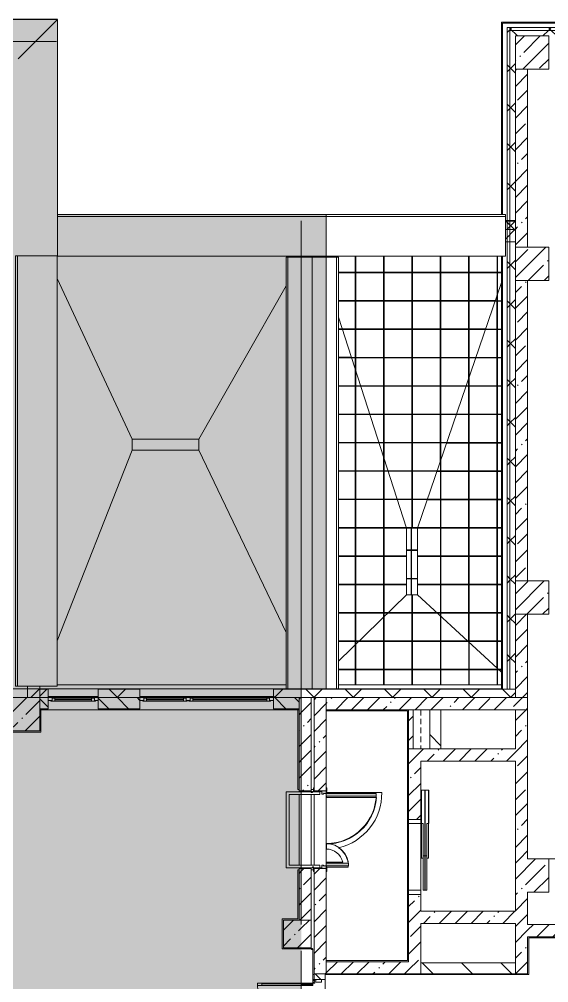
# Model space of a CAD drawing. Header units: millimetres. Extents: x -5524 to 188508, y -8553 to 29000.
# Drawn here: x 94738 to 104258, y 10073 to 27400 of the extents above; entities that cross this region are included whole.
import ezdxf

# ---------------------------------------------------------------- set-up
doc = ezdxf.new("R2010")
doc.units = ezdxf.units.MM
doc.linetypes.add('200_ШТРИХ__ш1_п0_6_', pattern=[160, 100, -60])
doc.linetypes.add('Осевая', pattern=[3175, 635, -476.25, 1587.5, -476.25])
for name, color, linetype, lineweight in [('A-DETL-1', 7, 'Continuous', 5), ('A-DETL-MBND-1', 7, '200_ШТРИХ__ш1_п0_6_', 9), ('A-GENM', 7, 'Continuous', 5), ('A-GLAZ-CWMG-2', 7, 'Continuous', 5), ('A-ROOF', 7, 'Continuous', 5), ('A-ROOF-PATT', 7, 'Continuous', 5), ('A-WALL', 7, 'Continuous', 9), ('A-WALL-2', 7, 'Continuous', 5), ('I-WALL-2', 7, 'Continuous', 5), ('S-COLS-2', 7, 'Continuous', 5), ('Оси', 7, 'Continuous', 9), ('Оси-2', 7, 'Осевая', 9)]:
    doc.layers.add(name, color=color, linetype=linetype, lineweight=lineweight)
doc.layers.add('A-DETL-GENF-2', color=7, linetype='Continuous', lineweight=9, true_color=0xc0c0c0, transparency=0.4)
for name, color, linetype, lineweight, true_color in [('A-DETL-GENF-3', 7, 'Continuous', 5, 0xb7b7b7), ('A-DETL-GENF-4', 7, 'Continuous', 5, 0xaaaaaa), ('A-DETL-GENF-5', 7, 'Continuous', 5, 0xe2e2e2), ('A-DOOR-4', 7, 'Continuous', 5, 0xaaaaaa), ('A-DOOR-5', 7, 'Continuous', 5, 0xe2e2e2), ('A-DOOR-6', 7, 'Continuous', 5, 0xb7b7b7), ('A-DOOR-FRAM-4', 7, 'Continuous', 5, 0xe2e2e2), ('A-DOOR-FRAM-5', 7, 'Continuous', 5, 0xaaaaaa), ('A-FLOR-1', 7, 'Continuous', 5, 0xb7b7b7), ('A-FLOR-2', 7, 'Continuous', 5, 0xaaaaaa), ('A-GENM-1', 7, 'Continuous', 5, 0x737373), ('A-GLAZ-3', 7, 'Continuous', 5, 0x737373), ('A-WALL-3', 7, 'Continuous', 5, 0x737373), ('A-WALL-4', 7, 'Continuous', 9, 0x737373), ('A-WALL-5', 7, 'Continuous', 5, 0xa1a1a1), ('I-WALL-3', 7, 'Continuous', 5, 0x737373), ('S-COLS-1', 7, 'Continuous', 5, 0x737373)]:
    doc.layers.add(name, color=color, linetype=linetype, lineweight=lineweight, true_color=true_color)
pattern_1 = [(45, (61498, 0), (-353.5534, 353.5534), []), (135, (61498, 0), (-353.5534, -353.5534), [])]
pattern_2 = [(45, (61498, 0), (-285.123, 285.123), []), (45, (61783.12, 0), (-285.123, 285.123), [504.031, -100.806, 16.764, -84.042])]
pattern_3 = [(45, (-38240, -10950), (-285.123, 285.123), []), (45, (-37954.88, -10950), (-285.123, 285.123), [504.031, -100.806, 16.764, -84.042])]
pattern_4 = [(135, (61498, 0), (-353.5534, -353.5534), [])]

# ---------------------------------------------------------------- blocks, each defined once
blk = doc.blocks.new('парапет1 - парапет-18629556-3_6_1_птичка')
at = {"layer": 'A-GENM'}
blk.add_line((-2411, 27400), (33928, 27400), dxfattribs=at)
at = {"layer": 'A-GENM-1'}
for p, q in [((33926, 27398), (33219, 26691)), ((33928, 27398), (33928, 23147)), ((33928, 23147), (33920, 23147))]:
    blk.add_line(p, q, dxfattribs=at)
blk = doc.blocks.new('BSC_Колонна _Прямоугольная - 600х600-V52-3_6_1_птичка')
at = {"layer": 'S-COLS-2'}
h = blk.add_hatch(dxfattribs=at)
h.set_pattern_fill('FP_71', color=256, style=0, pattern_type=2)
h.set_pattern_definition([(45, (-42460, -26800), (-285.123, 285.123), []), (45, (-42174.88, -26800), (-285.123, 285.123), [504.031, -100.806, 16.764, -84.042])])
h.paths.add_polyline_path([(300, -300), (300, 300), (-300, 300), (-300, -300)])
for p, q in [((300, 300), (-300, 300)), ((-300, 300), (-300, -300)), ((300, -300), (300, 300)), ((-300, -300), (300, -300))]:
    blk.add_line(p, q, dxfattribs=at)
blk = doc.blocks.new('BSC_Колонна _Прямоугольная - 600х600-V57-3_6_1_птичка')
at = {"layer": 'S-COLS-2'}
h = blk.add_hatch(dxfattribs=at)
h.set_pattern_fill('FP_77', color=256, style=0, pattern_type=2)
h.set_pattern_definition([(45, (-42460, -17000), (-285.123, 285.123), []), (45, (-42174.88, -17000), (-285.123, 285.123), [504.031, -100.806, 16.764, -84.042])])
h.paths.add_polyline_path([(300, -300), (300, 300), (-300, 300), (-300, -300)])
for p, q in [((300, 300), (-300, 300)), ((-300, 300), (-300, -300)), ((300, -300), (300, 300)), ((-300, -300), (300, -300))]:
    blk.add_line(p, q, dxfattribs=at)
blk = doc.blocks.new('BSC_Колонна _Прямоугольная - 600х600-V58-3_6_1_птичка')
at = {"layer": 'S-COLS-2'}
h = blk.add_hatch(dxfattribs=at)
h.set_pattern_fill('FP_78', color=256, style=0, pattern_type=2)
h.set_pattern_definition([(45, (-42460, -23000), (-285.123, 285.123), []), (45, (-42174.88, -23000), (-285.123, 285.123), [504.031, -100.806, 16.764, -84.042])])
h.paths.add_polyline_path([(300, -300), (300, 300), (-300, 300), (-300, -300)])
for p, q in [((300, 300), (-300, 300)), ((-300, 300), (-300, -300)), ((300, -300), (300, 300)), ((-300, -300), (300, -300))]:
    blk.add_line(p, q, dxfattribs=at)
blk = doc.blocks.new('BSC_Колонна _Прямоугольная - 600х600-V73-3_6_1_птичка')
at = {"layer": 'S-COLS-2'}
h = blk.add_hatch(dxfattribs=at)
h.set_pattern_fill('FP_88', color=256, style=0, pattern_type=2)
h.set_pattern_definition([(45, (-33310, -14900), (-285.123, 285.123), []), (45, (-33024.88, -14900), (-285.123, 285.123), [504.031, -100.806, 16.764, -84.042])])
h.paths.add_polyline_path([(-300, -300), (300, -300), (300, 300), (-300, 300), (-300, -207)])
at = {"layer": 'S-COLS-1'}
for p, q in [((300, 300), (-300, 300)), ((-300, 300), (-300, -300)), ((300, -300), (300, 300)), ((-300, -300), (300, -300))]:
    blk.add_line(p, q, dxfattribs=at)
blk = doc.blocks.new('110_Дверь_СКБ_2Ст - Д-2 1450x2100h_Лестничная клетка EIS60-31576737-3_6_1_птичка')
at = {"layer": 'A-DOOR-5'}
for points in [[(-587.5, 505.2), (-587.5, 1010), (-637.5, 1010), (-637.5, 110), (-587.5, 110)], [(662.5, 510), (612.5, 510), (612.5, 110), (662.5, 110)], [(712.5, 30), (697.5, 30), (697.5, -110), (712.5, -110)]]:
    blk.add_hatch(color=256, dxfattribs=at).paths.add_polyline_path(points)
h = blk.add_hatch(color=256, dxfattribs=at)
h.paths.add_polyline_path([(712.5, 110), (662.5, 110), (662.5, 60), (652.5, 60), (652.5, 30), (712.5, 30)])
h.paths.add_polyline_path([(-627.5, 30), (-627.5, 60), (-637.5, 60), (-637.5, 110), (-687.5, 110), (-687.5, 30)])
at = {"layer": 'A-DOOR-FRAM-4'}
for points in [[(-672.5, 110), (-672.5, 118), (-742.5, 118), (-742.5, 110), (-698.4, 110)], [(-672.5, 30), (-687.5, 30), (-687.5, -110), (-672.5, -110)], [(767.5, 110), (767.5, 118), (697.5, 118), (697.5, 110)], [(-672.5, -110), (-742.5, -110), (-742.5, -118), (-672.5, -118)], [(767.5, -118), (767.5, -110), (697.5, -110), (697.5, -118)]]:
    blk.add_hatch(color=256, dxfattribs=at).paths.add_polyline_path(points)
at = {"layer": 'A-DOOR-4'}
for p, q in [((-637.5, 1010), (-637.5, 110)), ((-587.5, 1010), (-637.5, 1010)), ((-587.5, 110), (-587.5, 1010)), ((662.5, 510), (612.5, 510)), ((612.5, 510), (612.5, 110)), ((662.5, 110), (662.5, 510)), ((-637.5, 110), (-587.5, 110)), ((612.5, 110), (662.5, 110))]:
    blk.add_line(p, q, dxfattribs=at)
for centre, radius, start, end in [((-637.5, 110), 900, 0, 90), ((662.5, 110), 400, 90, 180)]:
    blk.add_arc(centre, radius, start, end, dxfattribs=at)
at = {"layer": 'A-DOOR-FRAM-5'}
for p, q in [((-672.5, 118), (-742.5, 118)), ((-742.5, 118), (-742.5, 110)), ((-742.5, 110), (-672.5, 110)), ((-637.5, 110), (-687.5, 110)), ((-687.5, 110), (-687.5, 30)), ((-687.5, 30), (-627.5, 30)), ((-672.5, 30), (-687.5, 30)), ((-687.5, 30), (-687.5, -110)), ((-672.5, 110), (-672.5, 118)), ((-672.5, -110), (-672.5, 30)), ((-637.5, 60), (-637.5, 110)), ((-627.5, 60), (-637.5, 60)), ((-627.5, 30), (-627.5, 60)), ((662.5, 60), (652.5, 60)), ((652.5, 60), (652.5, 30)), ((652.5, 30), (712.5, 30)), ((662.5, 110), (662.5, 60)), ((712.5, 110), (662.5, 110)), ((767.5, 118), (697.5, 118)), ((697.5, 118), (697.5, 110)), ((697.5, 110), (767.5, 110)), ((712.5, 30), (697.5, 30)), ((697.5, 30), (697.5, -110)), ((712.5, 30), (712.5, 110)), ((712.5, -110), (712.5, 30)), ((767.5, 110), (767.5, 118)), ((-672.5, -110), (-742.5, -110)), ((-742.5, -110), (-742.5, -118)), ((-742.5, -118), (-672.5, -118)), ((-687.5, -110), (-672.5, -110)), ((-672.5, -118), (-672.5, -110)), ((697.5, -110), (712.5, -110)), ((767.5, -110), (697.5, -110)), ((697.5, -110), (697.5, -118)), ((697.5, -118), (767.5, -118)), ((767.5, -118), (767.5, -110))]:
    blk.add_line(p, q, dxfattribs=at)
blk = doc.blocks.new('Gfhfgtnyfz rhsirf 1 - Gfhfgtnyfz rhsirf 3-21026214-3_6_1_птичка')
at = {"layer": 'A-GENM'}
for p, q in [((38780, 23120), (38966, 23120)), ((38966, 23120), (38998, 23120)), ((38966, 15358), (38966, 23120)), ((38998, 23120), (38999, 23120)), ((38999, 15358), (38999, 23120))]:
    blk.add_line(p, q, dxfattribs=at)
at = {"layer": 'A-GENM-1'}
for p, q in [((38057, 23120), (38057, 15358)), ((38057, 23120), (38058, 23120)), ((38058, 23120), (38090, 23120)), ((38090, 23120), (38528, 23120)), ((38090, 23120), (38090, 15358)), ((38528, 23120), (38780, 23120)), ((38528, 15358), (38528, 23120))]:
    blk.add_line(p, q, dxfattribs=at)
blk = doc.blocks.new('парапет6 - парапет-21094616-3_6_1_птичка')
at = {"layer": 'A-GENM-1'}
for p, q in [((33173, 23147), (33173, 15407)), ((33173, 23147), (33174, 23147)), ((33174, 23147), (33211, 23147)), ((33211, 23147), (33920, 23147)), ((33211, 23147), (33211, 15407)), ((33920, 15407), (33920, 23147)), ((33174, 15407), (33173, 15407)), ((33211, 15407), (33174, 15407)), ((33920, 15407), (33211, 15407))]:
    blk.add_line(p, q, dxfattribs=at)
blk = doc.blocks.new('120_Окно_СКБ_1Ст - 120_Окно_СКБ_1Ст 900х2500_h_-20664874-3_6_1_птичка')
at = {"layer": 'A-GLAZ-3'}
for p, q in [((-450, -127), (-450, -57)), ((-450, -57), (-380, -57)), ((450, -57), (-450, -57)), ((-380, -127), (-450, -127)), ((-450, -127), (-400, -127)), ((-380, -127), (-400, -127)), ((-400, -127), (-400, -137)), ((-400, -137), (400, -137)), ((400, -137), (-400, -137)), ((-380, -57), (-380, -127)), ((380, -87), (-380, -87)), ((-380, -87), (-380, -127)), ((-330, -137), (-330, -87)), ((-330, -107), (330, -107)), ((330, -117), (-330, -117)), ((330, -137), (330, -87)), ((380, -127), (380, -57)), ((380, -57), (450, -57)), ((380, -127), (380, -87)), ((450, -127), (380, -127)), ((400, -127), (380, -127)), ((400, -127), (450, -127)), ((400, -137), (400, -127)), ((450, -57), (450, -127))]:
    blk.add_line(p, q, dxfattribs=at)
blk = doc.blocks.new('120_Окно_СКБ_2Ст - 120_Окно_СКБ_2Ст 2400х2500 _мал створка слева_-22817474-3_6_1_птичка')
at = {"layer": 'A-GLAZ-3'}
for p, q in [((-1130, 127), (-1200, 127)), ((-1200, 127), (-1200, 57)), ((-1200, 127), (-1150, 127)), ((-1200, 57), (-1130, 57)), ((1200, 57), (-1200, 57)), ((-1150, 127), (-1150, 137)), ((-1150, 137), (320, 137)), ((320, 137), (-1150, 137)), ((-1130, 127), (-1150, 127)), ((-1130, 57), (-1130, 127)), ((-1130, 87), (-1130, 127)), ((300, 87), (-1130, 87)), ((-1080, 137), (-1080, 87)), ((250, 117), (-1080, 117)), ((-1080, 107), (250, 107)), ((250, 137), (250, 87)), ((370, 127), (300, 127)), ((300, 127), (300, 57)), ((300, 127), (300, 87)), ((320, 127), (300, 127)), ((300, 57), (370, 57)), ((320, 137), (320, 127)), ((320, 127), (350, 127)), ((350, 127), (350, 137)), ((350, 137), (1150, 137)), ((1150, 137), (350, 137)), ((370, 127), (350, 127)), ((370, 57), (370, 127)), ((370, 87), (370, 127)), ((1130, 87), (370, 87)), ((420, 137), (420, 87)), ((1080, 117), (420, 117)), ((420, 107), (1080, 107)), ((1080, 137), (1080, 87)), ((1200, 127), (1130, 127)), ((1130, 127), (1130, 57)), ((1130, 127), (1130, 87)), ((1150, 127), (1130, 127)), ((1130, 57), (1200, 57)), ((1150, 137), (1150, 127)), ((1150, 127), (1200, 127)), ((1200, 57), (1200, 127))]:
    blk.add_line(p, q, dxfattribs=at)
blk = doc.blocks.new('BSC_Колонна _Прямоугольная - 500х500-V134-3_6_1_птичка')
at = {"layer": 'S-COLS-2'}
h = blk.add_hatch(dxfattribs=at)
h.set_pattern_fill('FP_136', color=256, style=0, pattern_type=2)
h.set_pattern_definition(pattern_3)
h.paths.add_polyline_path([(-17, -250), (70, -250), (70, 250), (-250, 250), (-250, -250)])
h = blk.add_hatch(dxfattribs=at)
h.set_pattern_fill('FP_136', color=256, style=0, pattern_type=2)
h.set_pattern_definition(pattern_3)
h.paths.add_polyline_path([(250, -250), (250, 250), (70, 250), (70, -250)])
at = {"layer": 'S-COLS-1'}
for p, q in [((70, 250), (-250, 250)), ((-250, 250), (-250, -250)), ((-250, -250), (70, -250))]:
    blk.add_line(p, q, dxfattribs=at)
at = {"layer": 'S-COLS-2'}
for p, q in [((250, 250), (70, 250)), ((250, -250), (250, 250)), ((70, -250), (250, -250))]:
    blk.add_line(p, q, dxfattribs=at)
blk = doc.blocks.new('парапет10 - парапет-22960140-3_6_1_птичка')
at = {"layer": 'A-GENM'}
for p, q in [((41980, 23888), (33928, 23888)), ((38760, 23851), (41980, 23851)), ((41980, 23888), (41980, 23887)), ((41980, 23887), (41980, 23851)), ((41980, 23851), (41980, 23142)), ((41980, 23142), (38760, 23142))]:
    blk.add_line(p, q, dxfattribs=at)
at = {"layer": 'A-GENM-1'}
for p, q in [((33928, 23851), (38760, 23851)), ((38760, 23142), (33920, 23142))]:
    blk.add_line(p, q, dxfattribs=at)
blk = doc.blocks.new('DOR_Дверь лифта - 1350х2050h-19118285-3_6_1_птичка')
at = {"layer": 'A-DOOR-4'}
for p, q in [((-600, 125), (-720, 125)), ((-720, 125), (-720, 110)), ((-720, 110), (-600, 110)), ((-675, 110), (-675, -110)), ((-600, 110), (-675, 110)), ((-600, 110), (-600, 125)), ((600, 110), (-600, 110)), ((-600, 110), (-600, -110)), ((720, 125), (600, 125)), ((600, 125), (600, 110)), ((600, -110), (600, 110)), ((675, 110), (600, 110)), ((600, 110), (720, 110)), ((675, -110), (675, 110)), ((720, 110), (720, 125)), ((-675, -110), (-600, -110)), ((-600, -110), (600, -110)), ((-600, -150), (-600, -180)), ((20, -150), (-600, -150)), ((-20, -120), (-20, -150)), ((600, -120), (-20, -120)), ((-20, -150), (600, -150)), ((20, -180), (20, -150)), ((600, -110), (675, -110)), ((600, -150), (600, -120)), ((-600, -180), (20, -180)), ((-600, -190), (-600, -220)), ((20, -190), (-600, -190)), ((-600, -220), (20, -220)), ((-20, -220), (-20, -250)), ((600, -220), (-20, -220)), ((-20, -250), (600, -250)), ((20, -220), (20, -190)), ((600, -250), (600, -220))]:
    blk.add_line(p, q, dxfattribs=at)
at = {"layer": 'A-DOOR-FRAM-5'}
for p, q in [((600, -117), (600, -120)), ((1203, -117), (600, -117)), ((600, -120), (1200, -120)), ((1200, -120), (1200, -180)), ((1203, -183), (1203, -117)), ((1200, -180), (20, -180)), ((20, -180), (20, -183)), ((20, -183), (1203, -183)), ((1203, -187), (20, -187)), ((20, -187), (20, -190)), ((20, -190), (1200, -190)), ((600, -250), (600, -253)), ((1200, -250), (600, -250)), ((600, -253), (1203, -253)), ((1200, -190), (1200, -250)), ((1203, -253), (1203, -187))]:
    blk.add_line(p, q, dxfattribs=at)
blk = doc.blocks.new('Дверь_Витражная_остекление_ - ДВН_ДАО_Главный вход_1800 в свету 5-32258809-3_6_1_птичка')
at = {"layer": 'A-DETL-GENF-5'}
for points in [[(-948, -56), (-948, -20), (-993, -20), (-993, -226), (-948, -226)], [(1043, -20), (998, -20), (998, -226), (1043, -226)], [(-948, -313), (-948, -226), (-993, -226), (-993, -1013), (-948, -1013)], [(1043, -313), (1043, -226), (998, -226), (998, -1013), (1043, -1013)]]:
    blk.add_hatch(color=256, dxfattribs=at).paths.add_polyline_path(points)
at = {"layer": 'A-DETL-GENF-3'}
for p, q in [((-993, -1013), (-993, -226)), ((-993, -226), (-993, -1013)), ((-983, -933), (-983, -226)), ((-948, -1013), (-948, -226)), ((-948, -1013), (-948, -226)), ((989, -933), (989, -226)), ((998, -1013), (998, -226)), ((998, -226), (998, -1013)), ((1033, -933), (1033, -226)), ((1043, -1013), (1043, -226)), ((1043, -1013), (1043, -226)), ((-993, -933), (-948, -933)), ((-993, -1013), (-948, -1013)), ((-993, -1013), (-948, -1013)), ((1043, -933), (998, -933)), ((1043, -1013), (998, -1013)), ((998, -1013), (1043, -1013))]:
    blk.add_line(p, q, dxfattribs=at)
at = {"layer": 'A-DETL-GENF-4'}
for p, q in [((-948, -20), (-993, -20)), ((-993, -226), (-993, -20)), ((-948, -20), (-993, -20)), ((-993, -20), (-993, -226)), ((-993, -100), (-948, -100)), ((-983, -226), (-983, -100)), ((-948, -226), (-948, -20)), ((-948, -226), (-948, -20)), ((989, -226), (989, -100)), ((998, -226), (998, -20)), ((998, -20), (998, -226)), ((1043, -100), (998, -100)), ((1033, -226), (1033, -100)), ((1043, -226), (1043, -20)), ((1043, -226), (1043, -20))]:
    blk.add_line(p, q, dxfattribs=at)
at = {"layer": 'A-DOOR-4'}
for p, q in [((-1043, 20), (-993, 20)), ((-1043, -20), (-1043, 20)), ((-993, 20), (-993, -20)), ((993, 20), (1043, 20)), ((993, -20), (993, 20)), ((1043, 20), (1043, -20)), ((-993, -20), (-1043, -20)), ((-993, -226), (-993, -20)), ((993, -226), (993, -20)), ((1043, -20), (993, -20))]:
    blk.add_line(p, q, dxfattribs=at)
at = {"layer": 'A-DOOR-6'}
for p, q in [((-993, -1013), (-993, -226)), ((993, -1013), (993, -226))]:
    blk.add_line(p, q, dxfattribs=at)
for centre, start, end in [((993, -20), 208.9884, 212.16), ((993, -20), 218.4779, 270), ((-993, -20), 270, 285.599)]:
    blk.add_arc(centre, 993, start, end, dxfattribs=at)
blk = doc.blocks.new('Прямоугольный импост - Импост структурный с накладкой - 160мм Темный-32469899-3_6_1_птичка')
at = {"layer": 'A-GLAZ-CWMG-2'}
for p, q in [((0, 17), (-50, 17)), ((-50, 17), (-50, 0)), ((-50, 0), (-40, 0)), ((-40, 0), (-40, -40)), ((-10, -40), (-10, 0)), ((-10, 0), (0, 0)), ((0, 0), (0, 17)), ((-40, -40), (-50, -40)), ((-50, -40), (-50, -140)), ((-50, -140), (0, -140)), ((0, -40), (-10, -40)), ((0, -140), (0, -40))]:
    blk.add_line(p, q, dxfattribs=at)

msp = doc.modelspace()

# ---------------------------------------------------------------- hatches: boundary and pattern name
at = {"layer": 'A-DETL-GENF-2'}
for points in [[(59088.9, 14774.9), (61230, 14774.9), (61230, 15358), (100258, 15358), (100258, 23888.3), (95426.1, 23888.3), (95426.1, 27398.1), (59088.9, 27398.1), (59088.9, 15271.3)], [(97856.6, -258), (99808, -258), (99808, 15358), (61230, 15358), (61230, -258), (96924.4, -258)]]:
    msp.add_hatch(color=256, dxfattribs=at).paths.add_polyline_path(points)
at = {"layer": 'A-ROOF-PATT'}
h = msp.add_hatch(dxfattribs=at)
h.set_pattern_fill('FP_145', color=256, style=0, pattern_type=2)
h.set_pattern_definition([(0, (61513.1, -96.4), (0, 509.904), []), (0, (61513.1, -106.4), (0, 509.904), []), (90, (61518.1, -101.4), (-510, 3e-14), []), (90, (61508.1, -101.4), (-510, 3e-14), [])])
h.paths.add_polyline_path([(101698, 18250), (101898, 18250), (103408, 22668.2), (103408, 23141.9), (100288, 23141.9), (100288, 23120.1), (100476.7, 23120.1), (100476.7, 22038.8), (101585.4, 18599.4)])
h = msp.add_hatch(dxfattribs=at)
h.set_pattern_fill('FP_142', color=256, style=0, pattern_type=2)
h.set_pattern_definition([(270, (61584.6, -106.3), (509.179, 3e-14), []), (270, (61574.6, -106.3), (509.179, 3e-14), []), (0, (61579.6, -111.3), (0, 510), []), (0, (61579.6, -101.3), (0, 510), [])])
h.paths.add_polyline_path([(103408, 15660.1), (103408, 22668.2), (101898, 18250), (101898, 17050), (103202, 15849.7)])
h = msp.add_hatch(dxfattribs=at)
h.set_pattern_fill('FP_143', color=256, style=0, pattern_type=2)
h.set_pattern_definition([(90, (61580, -1125), (-509.077, 3e-14), []), (90, (61590, -1125), (-509.077, 3e-14), []), (180, (61585, -1120), (-6e-14, -510), []), (180, (61585, -1130), (-6e-14, -510), [])])
h.paths.add_polyline_path([(100476.7, 15858.1), (101698, 17050), (101698, 18250), (100476.7, 22038.8), (100476.7, 17006.7)])
h = msp.add_hatch(dxfattribs=at)
h.set_pattern_fill('FP_146', color=256, style=0, pattern_type=2)
h.set_pattern_definition([(0, (61498, 5), (0, 510), []), (0, (61498, -5), (0, 510), []), (90, (61503, 0), (-510, 3e-14), []), (90, (61493, 0), (-510, 3e-14), [])])
h.paths.add_polyline_path([(101898, 17050), (101898, 18250), (101698, 18250), (101698, 17050)])
h = msp.add_hatch(dxfattribs=at)
h.set_pattern_fill('FP_144', color=256, style=0, pattern_type=2)
h.set_pattern_definition([(180, (61513.94, -79.3), (-6e-14, -509.031), []), (180, (61513.94, -69.3), (-6e-14, -509.031), []), (270, (61508.94, -74.3), (510, 3e-14), []), (270, (61518.94, -74.3), (510, 3e-14), [])])
h.paths.add_polyline_path([(103408, 15430), (103408, 15660.1), (101898, 17050), (101698, 17050), (100476.7, 15858.1), (100476.7, 15430), (101898, 15430)])
at = {"layer": 'A-WALL-2'}
h = msp.add_hatch(dxfattribs=at)
h.set_pattern_fill('FP_68', color=256, style=0, pattern_type=2)
h.set_pattern_definition(pattern_1)
h.paths.add_polyline_path([(103508, 15350), (103558, 15350), (103558, 27250), (103508, 27250), (103508, 15358)])
h = msp.add_hatch(dxfattribs=at)
h.set_pattern_fill('FP_68', color=256, style=0, pattern_type=2)
h.set_pattern_definition(pattern_1)
h.paths.add_polyline_path([(154658, 27200), (154708, 27200), (154708, 27250), (141848, 27250), (141848, 27200), (153787.6, 27200)])
h.paths.add_polyline_path([(138748, 27200), (138748, 27250), (137848, 27250), (137848, 27200), (137940.5, 27200)])
h.paths.add_polyline_path([(135748, 27200), (135748, 27250), (134408, 27250), (134408, 27200), (135144, 27200)])
h.paths.add_polyline_path([(131415.2, 27200), (132308, 27200), (132308, 27250), (131108, 27250), (131108, 27200)])
h.paths.add_polyline_path([(127686.5, 27200), (128608, 27200), (128608, 27250), (124358, 27250), (124358, 27200), (125822.1, 27200)])
h.paths.add_polyline_path([(121358, 27200), (123458, 27200), (123458, 27250), (121358, 27250)])
h.paths.add_polyline_path([(120229, 27200), (120458, 27200), (120458, 27250), (119358, 27250), (119358, 27200)])
h.paths.add_polyline_path([(115568.1, 27200), (116258, 27200), (116258, 27250), (114758, 27250), (114758, 27200)])
h.paths.add_polyline_path([(111839.4, 27200), (112258, 27200), (112258, 27250), (111158.3, 27250), (111158.3, 27200)])
h.paths.add_polyline_path([(109975, 27200), (110258.3, 27200), (110258.3, 27250), (109158, 27250), (109158, 27200)])
h.paths.add_polyline_path([(103558, 27200), (106058, 27200), (106058, 27250), (103558, 27250)])
h = msp.add_hatch(dxfattribs=at)
h.set_pattern_fill('FP_68', color=256, style=0, pattern_type=2)
h.set_pattern_definition(pattern_1)
h.paths.add_polyline_path([(103658, 15350), (103658, 27200), (103558, 27200), (103558, 15350)])
h = msp.add_hatch(dxfattribs=at)
h.set_pattern_fill('FP_68', color=256, style=0, pattern_type=2)
h.set_pattern_definition(pattern_1)
h.paths.add_polyline_path([(154558, 27100), (154658, 27100), (154658, 27200), (141848, 27200), (141848, 27100), (153787.6, 27100)])
h.paths.add_polyline_path([(135748, 27100), (135748, 27200), (134408, 27200), (134408, 27100), (135144, 27100)])
h.paths.add_polyline_path([(137848, 27100), (138748, 27100), (138748, 27200), (137848, 27200)])
h.paths.add_polyline_path([(131415.2, 27100), (132308, 27100), (132308, 27200), (131108, 27200), (131108, 27100)])
h.paths.add_polyline_path([(128608, 27100), (128608, 27200), (124358, 27200), (124358, 27100), (127686.5, 27100)])
h.paths.add_polyline_path([(123025.6, 27100), (123458, 27100), (123458, 27200), (121358, 27200), (121358, 27100), (122093.4, 27100)])
h.paths.add_polyline_path([(120458, 27100), (120458, 27200), (119358, 27200), (119358, 27100), (120229, 27100)])
h.paths.add_polyline_path([(111158.3, 27100), (112258, 27100), (112258, 27200), (111158.3, 27200)])
h.paths.add_polyline_path([(115568.1, 27100), (116258, 27100), (116258, 27200), (114758, 27200), (114758, 27100)])
h.paths.add_polyline_path([(106058, 27100), (106058, 27200), (103658, 27200), (103658, 27100), (105314.1, 27100)])
h.paths.add_polyline_path([(109158, 27100), (110258.3, 27100), (110258.3, 27200), (109158, 27200)])
h = msp.add_hatch(dxfattribs=at)
h.set_pattern_fill('FP_68', color=256, style=0, pattern_type=2)
h.set_pattern_definition(pattern_1)
h.paths.add_polyline_path([(103658, 23620), (103658, 23770), (103478, 23770), (103478, 23620)])
h = msp.add_hatch(dxfattribs=at)
h.set_pattern_fill('FP_68', color=256, style=0, pattern_type=2)
h.set_pattern_definition(pattern_1)
h.paths.add_polyline_path([(90399.2, 15200), (93608, 15200), (93608, 15350), (91515, 15349), (91515, 15288), (91508, 15285), (90735, 15288), (90735, 15350), (87108.3, 15349), (87108.3, 15288), (87101.3, 15285), (85928.3, 15288), (85928.3, 15350), (81288, 15349), (81288, 15288), (81281, 15285), (80508, 15288), (80508, 15350), (76281, 15349), (76281, 15288), (76274, 15285), (76101, 15288), (76100.8, 15350), (74358, 15350), (74358, 15200), (88534.8, 15200)])
h.paths.add_polyline_path([(99808, 15200), (99808, 15350), (99308, 15350), (99308, 15200), (99721, 15200)])
h.paths.add_polyline_path([(96158, 15200), (96908, 15200), (96908, 15350), (96158, 15350)])
h.paths.add_polyline_path([(95108, 15200), (95258, 15200), (95258, 15350), (95108, 15350), (95108, 15271.3)])
h.paths.add_polyline_path([(70658, 15200), (71258, 15200), (71258, 15350), (70658, 15350)])
h.paths.add_polyline_path([(67658, 15200), (68258, 15200), (68258, 15350), (61538, 15350), (61538, 15293), (61388, 15293), (61388, 15200), (66162.4, 15200)])
h.paths.add_polyline_path([(69758, 15200), (69758, 15350), (69158, 15350), (69158, 15200)])
h.paths.add_polyline_path([(94738, 15200), (94733, 15350), (94508, 15350), (94508, 15200)])
h = msp.add_hatch(dxfattribs=at)
h.set_pattern_fill('FP_68', color=256, style=0, pattern_type=2)
h.set_pattern_definition(pattern_1)
h.paths.add_polyline_path([(101585.4, 15200), (103658, 15200), (103658, 15350), (99808, 15350), (99808, 15200), (100653.2, 15200)])
h = msp.add_hatch(dxfattribs=at)
h.set_pattern_fill('FP_66', color=256, style=0, pattern_type=2)
h.set_pattern_definition([(135, (61498, 0), (-176.7767, -176.7767), [])])
h.paths.add_polyline_path([(95258, 15000), (95258, 15200), (95108, 15200), (95108, 15000)])
h.paths.add_polyline_path([(96908, 15000), (96908, 15200), (96158, 15200), (96158, 15000)])
h.paths.add_polyline_path([(99721, 15000), (99768, 15000), (99768, 15200), (99308, 15200), (99308, 15000)])
at = {"layer": 'I-WALL-2'}
h = msp.add_hatch(dxfattribs=at)
h.set_pattern_fill('FP_64', color=256, style=0, pattern_type=2)
h.set_pattern_definition(pattern_2)
h.paths.add_polyline_path([(103658, 15200), (103878, 15200), (103878, 16700), (103658, 16700), (103658, 15849.7)])
h.paths.add_polyline_path([(103658, 17300), (103878, 17300), (103878, 22700), (103658, 22700), (103658, 20477.4)])
h.paths.add_polyline_path([(103658, 23300), (103878, 23300), (103878, 26500), (103658, 26500), (103658, 23369.8)])
h = msp.add_hatch(dxfattribs=at)
h.set_pattern_fill('FP_64', color=256, style=0, pattern_type=2)
h.set_pattern_definition(pattern_2)
h.paths.add_polyline_path([(103478, 23400), (103658, 23400), (103658, 23620), (103478, 23620)])
h = msp.add_hatch(dxfattribs=at)
h.set_pattern_fill('FP_68', color=256, style=0, pattern_type=2)
h.set_pattern_definition(pattern_1)
h.paths.add_polyline_path([(94738, 15200), (94888, 15200), (94888, 15407.3), (94738, 15407.3), (94738, 15271.3)])
h = msp.add_hatch(dxfattribs=at)
h.set_pattern_fill('FP_64', color=256, style=0, pattern_type=2)
h.set_pattern_definition(pattern_2)
h.paths.add_polyline_path([(95060.1, 15200), (95108, 15200), (95108, 15407.3), (94888, 15407.3), (94888, 15200)])
h = msp.add_hatch(dxfattribs=at)
h.set_pattern_fill('FP_64', color=256, style=0, pattern_type=2)
h.set_pattern_definition(pattern_2)
h.paths.add_polyline_path([(99808, 11200), (99808, 12125), (99768, 12125), (99768, 11200)])
h.paths.add_polyline_path([(99768, 13525), (99808, 13525), (99808, 15200), (99768, 15200), (99768, 13535.9)])
h = msp.add_hatch(dxfattribs=at)
h.set_pattern_fill('FP_64', color=256, style=0, pattern_type=2)
h.set_pattern_definition(pattern_2)
h.paths.add_polyline_path([(99988, 11200), (99988, 12125), (99808, 12125), (99808, 11200)])
h.paths.add_polyline_path([(99988, 13525), (99988, 15200), (99808, 15200), (99808, 13525)])
h = msp.add_hatch(dxfattribs=at)
h.set_pattern_fill('FP_64', color=256, style=0, pattern_type=2)
h.set_pattern_definition(pattern_2)
h.paths.add_polyline_path([(100187.1, 10230), (100258, 10230), (100258, 12125), (100038, 12125), (100038, 10230)])
h.paths.add_polyline_path([(100208, 13525), (100258, 13525), (100258, 15200), (100038, 15200), (100038, 13525), (100178, 13525)])
h = msp.add_hatch(dxfattribs=at)
h.set_pattern_fill('FP_64', color=256, style=0, pattern_type=2)
h.set_pattern_definition(pattern_2)
h.paths.add_polyline_path([(102318, 14980), (103878, 14980), (103878, 15200), (100258, 15200), (100258, 14980), (102118, 14980)])
h = msp.add_hatch(dxfattribs=at)
h.set_pattern_fill('FP_69', color=256, style=0, pattern_type=2)
h.set_pattern_definition([(45, (61498, 0), (-176.7767, 176.7767), [])])
h.paths.add_polyline_path([(101818, 14280), (101818, 14980), (101738, 14980), (101738, 14280)])
h = msp.add_hatch(dxfattribs=at)
h.set_pattern_fill('FP_67', color=256, style=0, pattern_type=2)
h.set_pattern_definition(pattern_4)
h.paths.add_polyline_path([(102318, 14280), (102318, 14980), (102118, 14980), (102118, 14280)])
h = msp.add_hatch(dxfattribs=at)
h.set_pattern_fill('FP_64', color=256, style=0, pattern_type=2)
h.set_pattern_definition(pattern_2)
h.paths.add_polyline_path([(103878, 10230), (103878, 11700), (103658, 11700), (103658, 10230)])
h.paths.add_polyline_path([(103878, 12300), (103878, 14980), (103658, 14980), (103658, 12300)])
h = msp.add_hatch(dxfattribs=at)
h.set_pattern_fill('FP_64', color=256, style=0, pattern_type=2)
h.set_pattern_definition(pattern_2)
h.paths.add_polyline_path([(101958, 10230), (101958, 11660), (101738, 11660), (101738, 10230)])
h.paths.add_polyline_path([(101958, 13010), (101958, 14280), (101738, 14280), (101738, 13010)])
h = msp.add_hatch(dxfattribs=at)
h.set_pattern_fill('FP_64', color=256, style=0, pattern_type=2)
h.set_pattern_definition(pattern_2)
h.paths.add_polyline_path([(103658, 14060), (103658, 14280), (101958, 14280), (101958, 14060), (103449.7, 14060)])
h = msp.add_hatch(dxfattribs=at)
h.set_pattern_fill('FP_64', color=256, style=0, pattern_type=2)
h.set_pattern_definition(pattern_2)
h.paths.add_polyline_path([(103658, 11140), (103658, 11360), (101958, 11360), (101958, 11140), (103449.7, 11140)])
h = msp.add_hatch(dxfattribs=at)
h.set_pattern_fill('FP_64', color=256, style=0, pattern_type=2)
h.set_pattern_definition(pattern_2)
h.paths.add_polyline_path([(106258, 10900), (106258, 11120), (103878, 11120), (103878, 10900)])
h = msp.add_hatch(dxfattribs=at)
h.set_pattern_fill('FP_64', color=256, style=0, pattern_type=2)
h.set_pattern_definition(pattern_2)
h.paths.add_polyline_path([(101738, 10230), (101738, 10450), (100258, 10450), (100258, 10230), (101585.4, 10230)])
h = msp.add_hatch(dxfattribs=at)
h.set_pattern_fill('FP_67', color=256, style=0, pattern_type=2)
h.set_pattern_definition(pattern_4)
h.paths.add_polyline_path([(103658, 10230), (103658, 10430), (101958, 10430), (101958, 10230), (103449.7, 10230)])
h = msp.add_hatch(dxfattribs=at)
h.set_pattern_fill('FP_67', color=256, style=0, pattern_type=2)
h.set_pattern_definition(pattern_4)
h.paths.add_polyline_path([(100038, 7900), (100238, 7900), (100238, 8000), (100038, 8000)])
h.paths.add_polyline_path([(100038, 10130), (100238, 10130), (100238, 10230), (100038, 10230)])
at = {"layer": 'S-COLS-2'}
h = msp.add_hatch(dxfattribs=at)
h.set_pattern_fill('FP_64', color=256, style=0, pattern_type=2)
h.set_pattern_definition(pattern_2)
h.paths.add_polyline_path([(103658, 11700), (104258, 11700), (104258, 12300), (103658, 12300)])

# ---------------------------------------------------------------- linework, layer by layer
at = {"layer": 'A-DETL-1'}
for p, q in [((95426.1, 27398.1), (59088.9, 27398.1)), ((95426.1, 23888.3), (95426.1, 27398.1)), ((100258, 23888.3), (95426.1, 23888.3)), ((100258, 15358), (100258, 23888.3)), ((61230, 15358), (99808, 15358)), ((99808, 15358), (100258, 15358))]:
    msp.add_line(p, q, dxfattribs=at)
at = {"layer": 'A-DETL-MBND-1'}
msp.add_line((101958, 14980), (101958, 14280), dxfattribs=at)
at = {"layer": 'A-FLOR-1'}
for p, q in [((95417.6, 22736.6), (96765, 19850)), ((97965, 19850), (99535.4, 22605.7)), ((96765, 19850), (97965, 19850)), ((96765, 19650), (96765, 19850)), ((97965, 19650), (97965, 19850)), ((95417.6, 16218.6), (96765, 19650)), ((97965, 19650), (96765, 19650)), ((99535.5, 16374), (97965, 19650)), ((99536.1, 15430), (95417.6, 15430)), ((95128, 14980), (95128, 14580)), ((99748, 13550), (99748, 14980)), ((95128, 14580), (94488, 14580)), ((99768, 13550), (99748, 13550)), ((99987.5, 13508.5), (99539.4, 13508.5)), ((99539.4, 13508.5), (99539.4, 12138.5)), ((99589.4, 12188.5), (99589.4, 13458.5)), ((99539.4, 12138.5), (100007.5, 12138.5)), ((99748, 11220), (99748, 12100)), ((99748, 12100), (99768, 12100)), ((99468, 10680), (99468, 11220)), ((99468, 11220), (99748, 11220)), ((99992.5, 10680), (99468, 10680))]:
    msp.add_line(p, q, dxfattribs=at)
at = {"layer": 'A-FLOR-2'}
for p, q in [((101718, 14960), (100258, 14960)), ((101718, 10470), (101718, 14960)), ((101738, 14060), (101718, 14060)), ((100030, 13550), (99988, 13550)), ((99589.4, 13458.5), (100139.4, 13458.5)), ((100139.4, 13508.5), (100007.5, 13508.5)), ((100139.4, 13458.5), (100139.4, 13508.5)), ((101254.2, 13491.9), (100259.4, 13491.9)), ((100259.4, 13491.9), (100259.4, 13475)), ((100259.4, 13425), (100259.4, 13401.9)), ((100259.4, 13401.9), (101161.7, 13401.9)), ((100259.4, 12567), (100259.4, 12477)), ((100139.4, 12188.5), (99589.4, 12188.5)), ((100139.4, 12140), (100139.4, 12188.5)), ((100556.5, 12240.8), (100259.4, 12240.8)), ((100259.4, 12240.8), (100259.4, 12225)), ((100259.4, 12175), (100259.4, 12150.8)), ((100259.4, 12150.8), (100653.8, 12150.8)), ((109658, 12300), (104258, 12300)), ((99988, 12100), (100030, 12100)), ((117295.8, 10880), (103898, 10880)), ((103898, 10880), (103898, 10220)), ((100018, 10129.4), (100018, 10680)), ((100258, 10470), (101718, 10470)), ((100038, 10220), (100017.5, 10220)), ((100017.5, 10220), (100017.5, 10129.7)), ((103898, 10220), (100238, 10220))]:
    msp.add_line(p, q, dxfattribs=at)
for centre, radius, start, end in [((100259.4, 13472), 905, 270, 355.56313), ((100259.4, 13472), 995, 282.67054, 1.1511), ((100259.4, 12172), 305, 13.0427, 90), ((100259.4, 12172), 395, 7.73102, 56.45952), ((100259.4, 12172), 395, 356.92799, 0.44718)]:
    msp.add_arc(centre, radius, start, end, dxfattribs=at)
at = {"layer": 'A-ROOF'}
for p, q in [((103408, 22668.2), (101898, 18250)), ((101698, 18250), (100476.3, 22039.9)), ((101698, 17050), (101698, 18250)), ((101698, 18250), (101898, 18250)), ((101898, 18250), (101898, 17050)), ((100475.7, 15857.1), (101698, 17050)), ((101898, 17050), (101698, 17050)), ((101898, 17050), (103408.5, 15659.6)), ((103408.1, 15430), (100475.7, 15430))]:
    msp.add_line(p, q, dxfattribs=at)
at = {"layer": 'A-WALL'}
for p, q in [((103428, 27330), (103428, 23887.4)), ((106058, 27330), (103428, 27330)), ((103508, 27250), (103508, 15350)), ((106058, 27250), (103508, 27250)), ((103558, 27200), (103558, 15350)), ((106058, 27200), (103558, 27200)), ((103658, 23773), (103478, 23773)), ((103658, 23770), (103478, 23770)), ((103428, 23141.9), (103428, 15350)), ((103428, 15353), (99308, 15353)), ((103658, 15350), (99308, 15350)), ((103408, 15358), (103428, 15358)), ((101818, 14980), (101738, 14980)), ((102318, 14980), (102118, 14980)), ((102118, 14280), (102318, 14280)), ((100258, 10230), (100258, 10450)), ((101958, 10430), (101958, 10230)), ((103658, 10230), (103658, 10430)), ((100238, 10230), (100038, 10230))]:
    msp.add_line(p, q, dxfattribs=at)
at = {"layer": 'A-WALL-2'}
for p, q in [((103428, 27350), (103408, 27350)), ((103408, 27350), (103408, 23887.4)), ((131108, 27350), (103428, 27350)), ((103658, 23300), (103658, 26500)), ((103658, 23778), (103478, 23778)), ((103658, 23620), (103658, 23778)), ((103658, 23620), (103658, 23620)), ((103408, 23141.9), (103408, 15358)), ((103658, 15200), (103658, 16700)), ((99308, 15200), (103658, 15200)), ((100007.5, 13514), (99987.5, 13514)), ((99987.5, 13514), (99987.5, 13494)), ((99987.5, 13494), (100007.5, 13494)), ((100007.5, 13494), (100007.5, 13514)), ((100027.5, 12156), (100007.5, 12156)), ((100007.5, 12156), (100007.5, 12136)), ((100007.5, 12136), (100027.5, 12136)), ((100027.5, 12136), (100027.5, 12156)), ((99992.5, 10689), (99992.5, 10669)), ((100012.5, 10689), (99992.5, 10689)), ((99992.5, 10669), (100012.5, 10669)), ((100012.5, 10669), (100012.5, 10689))]:
    msp.add_line(p, q, dxfattribs=at)
at = {"layer": 'A-WALL-3'}
for p, q in [((95258, 15000), (95258, 15358)), ((96158, 15358), (96158, 15000)), ((96908, 15000), (96908, 15358)), ((99308, 15358), (99308, 15000)), ((96908, 15200), (95108, 15200)), ((99768, 15000), (99768, 15200)), ((95108, 15000), (95258, 15000)), ((96158, 15000), (96908, 15000)), ((99308, 15000), (99768, 15000))]:
    msp.add_line(p, q, dxfattribs=at)
at = {"layer": 'A-WALL-4'}
for p, q in [((94888, 15407.3), (94888, 15200)), ((95108, 15358), (95108, 15200)), ((95258, 15353), (95108, 15353)), ((95258, 15350), (95108, 15350)), ((96908, 15353), (96158, 15353)), ((96908, 15350), (96158, 15350)), ((95258, 15200), (95108, 15200)), ((96908, 15200), (96158, 15200)), ((99768, 15200), (99308, 15200))]:
    msp.add_line(p, q, dxfattribs=at)
at = {"layer": 'A-WALL-5'}
msp.add_line((95108, 15358), (103408, 15358), dxfattribs=at)
at = {"layer": 'I-WALL-2'}
for p, q in [((103878, 23300), (103878, 26500)), ((103658, 23620), (103478, 23620)), ((103478, 23400), (103658, 23400)), ((100288, 23141.9), (100288, 23120.1)), ((103658, 22700), (103658, 17300)), ((103878, 17300), (103878, 22700)), ((103878, 15200), (103878, 16700)), ((99988, 13513.5), (99988, 15200)), ((100038, 15200), (100038, 13580)), ((103878, 15200), (100258, 15200)), ((100258, 13580), (100258, 15200)), ((103878, 14980), (103878, 15200)), ((100258, 14980), (101738, 14980)), ((101738, 14980), (101738, 13010)), ((101818, 14980), (102118, 14980)), ((101818, 14280), (101818, 14980)), ((102118, 14980), (102118, 14280)), ((102318, 14980), (103878, 14980)), ((102318, 14280), (102318, 14980)), ((103878, 14980), (103658, 14980)), ((103658, 14980), (103658, 14280)), ((103878, 12300), (103878, 14980)), ((101738, 14280), (102118, 14280)), ((103658, 14280), (102318, 14280)), ((101958, 13010), (101958, 14060)), ((101958, 14060), (103658, 14060)), ((103658, 14060), (103658, 12300)), ((99768, 13525), (99988, 13525)), ((99988, 13458.5), (99988, 12188.5)), ((100038, 12188.5), (100038, 13458.5)), ((100258, 13425), (100258, 12225)), ((101738, 13010), (101958, 13010)), ((99988, 11200), (99988, 12138.5)), ((99988, 12125), (99768, 12125)), ((100038, 12070), (100038, 10230)), ((100258, 10450), (100258, 12070)), ((101738, 11660), (101738, 10450)), ((101958, 11660), (101738, 11660)), ((101958, 11360), (101958, 11660)), ((103658, 11700), (103658, 11360)), ((103878, 11120), (103878, 11700)), ((103658, 11360), (101958, 11360)), ((101958, 10430), (101958, 11140)), ((101958, 11140), (103658, 11140)), ((103658, 11140), (103658, 10430)), ((106258, 11120), (103878, 11120)), ((103878, 10230), (103878, 10900)), ((103878, 10900), (117245.8, 10900)), ((101738, 10450), (100258, 10450)), ((103658, 10430), (101958, 10430)), ((100038, 10230), (100038, 10120)), ((100238, 10230), (101958, 10230)), ((100238, 10230), (100238, 7900)), ((101958, 10230), (103878, 10230)), ((100038, 10130), (100238, 10130))]:
    msp.add_line(p, q, dxfattribs=at)
at = {"layer": 'I-WALL-3'}
for p, q in [((99581, 23120.1), (99581, 23141.9)), ((99738, 23141.9), (99738, 23120.1)), ((99988, 23141.9), (99988, 23120.1)), ((100038, 23120.1), (100038, 23141.9)), ((95108, 15358), (95108, 15407.3)), ((96908, 15200), (99308, 15200)), ((95128, 15000), (95128, 14980)), ((99768, 14980), (95128, 14980)), ((99768, 15000), (99768, 13508.5)), ((99768, 12188.5), (99768, 13458.5)), ((99768, 12138.5), (99768, 11200))]:
    msp.add_line(p, q, dxfattribs=at)
at = {"layer": 'S-COLS-2'}
for p, q in [((103658, 12300), (103658, 11700)), ((104258, 12300), (103878, 12300)), ((104258, 11700), (104258, 12300)), ((103878, 11700), (104258, 11700))]:
    msp.add_line(p, q, dxfattribs=at)
at = {"layer": 'Оси'}
for p, q in [((82908, 27000), (95408, 27000)), ((99808, 11277.7), (99808, 23777.7))]:
    msp.add_line(p, q, dxfattribs=at)
at = {"layer": 'Оси-2'}
msp.add_line((99808, 7947.2), (99808, 11277.7), dxfattribs=at)

# ---------------------------------------------------------------- block references
at = {"layer": 'A-DOOR-4'}
for name, p, rotation in [('110_Дверь_СКБ_2Ст - Д-2 1450x2100h_Лестничная клетка EIS60-31576737-3_6_1_птичка', (100148, 12837.5), 269.9999999999999), ('DOR_Дверь лифта - 1350х2050h-19118285-3_6_1_птичка', (101848, 12335), 90), ('Дверь_Витражная_остекление_ - ДВН_ДАО_Главный вход_1800 в свету 5-32258809-3_6_1_птичка', (100034, 9072.5), 269.9999999999999)]:
    msp.add_blockref(name, p, dxfattribs=dict(at, rotation=rotation))
at = {"layer": 'A-GENM'}
for name, p in [('парапет1 - парапет-18629556-3_6_1_птичка', (61498, 0)), ('парапет10 - парапет-22960140-3_6_1_птичка', (61498, 0)), ('Gfhfgtnyfz rhsirf 1 - Gfhfgtnyfz rhsirf 3-21026214-3_6_1_птичка', (61478, 0))]:
    msp.add_blockref(name, p, dxfattribs=at)
at = {"layer": 'A-GENM-1'}
msp.add_blockref('парапет6 - парапет-21094616-3_6_1_птичка', (61498, 0), dxfattribs=at)
at = {"layer": 'A-GLAZ-3'}
msp.add_blockref('120_Окно_СКБ_1Ст - 120_Окно_СКБ_1Ст 900х2500_h_-20664874-3_6_1_птичка', (95708, 15275), dxfattribs=at)
at = {"layer": 'A-GLAZ-3', "rotation": 180}
msp.add_blockref('120_Окно_СКБ_2Ст - 120_Окно_СКБ_2Ст 2400х2500 _мал створка слева_-22817474-3_6_1_птичка', (98108, 15275), dxfattribs=at)
at = {"layer": 'A-GLAZ-CWMG-2', "rotation": 89.99999999999993}
msp.add_blockref('Прямоугольный импост - Импост структурный с накладкой - 160мм Темный-32469899-3_6_1_птичка', (100034, 10130), dxfattribs=at)
at = {"layer": 'S-COLS-1'}
msp.add_blockref('BSC_Колонна _Прямоугольная - 600х600-V73-3_6_1_птичка', (94808, 14900), dxfattribs=at)
at = {"layer": 'S-COLS-2'}
for name, p in [('BSC_Колонна _Прямоугольная - 600х600-V52-3_6_1_птичка', (103958, 26800)), ('BSC_Колонна _Прямоугольная - 600х600-V58-3_6_1_птичка', (103958, 23000)), ('BSC_Колонна _Прямоугольная - 600х600-V57-3_6_1_птичка', (103958, 17000)), ('BSC_Колонна _Прямоугольная - 500х500-V134-3_6_1_птичка', (99738, 10950))]:
    msp.add_blockref(name, p, dxfattribs=at)

doc.saveas('drawing.dxf')
